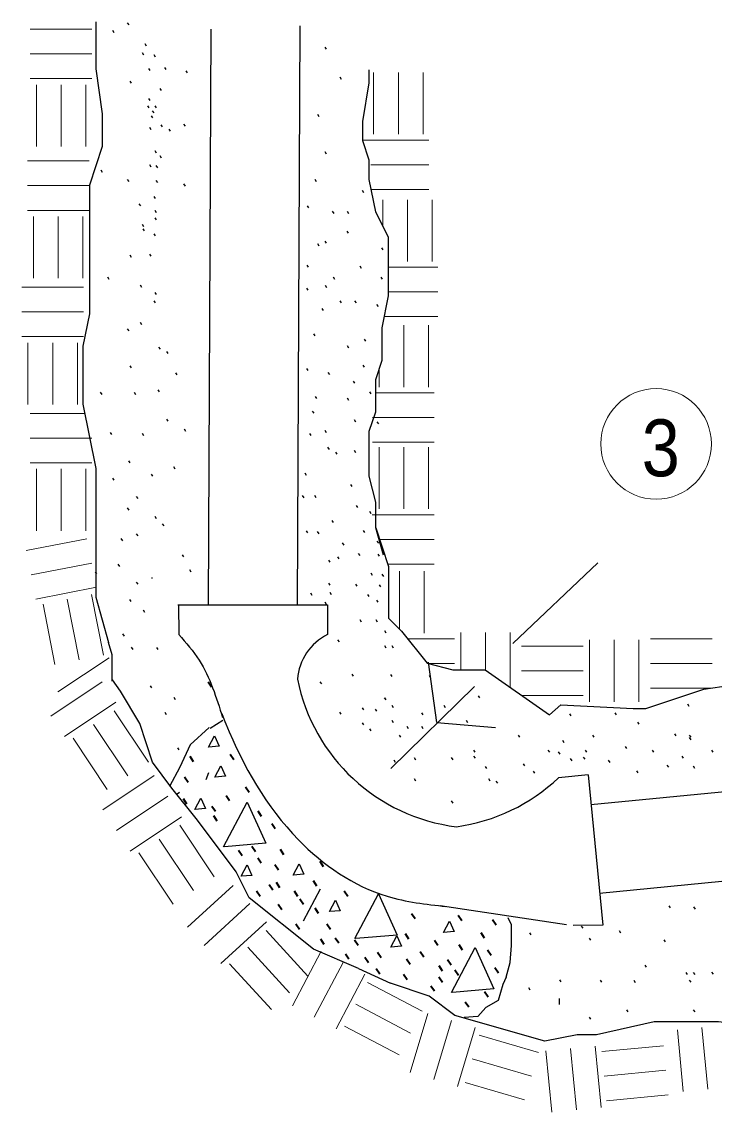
# Model space of a CAD drawing. Extents: x -7241 to 22379, y -6017 to 22379.
# Drawn here: x 5615 to 6783, y 2095 to 3934 of the extents above; entities that cross this region are included whole.
import ezdxf

# ---------------------------------------------------------------- set-up
doc = ezdxf.new("R2010")
doc.units = 0
doc.header["$LTSCALE"] = 38
doc.layers.add('10', color=7, linetype='Continuous', lineweight=25)

msp = doc.modelspace()

# ---------------------------------------------------------------- linework, layer by layer
at = {"layer": '10', "lineweight": 13}
for p, q in [((5629.52, 3921.79), (5733.68, 3921.79)), ((5629.52, 3880.12), (5733.68, 3880.12)), ((6208.89, 3848.62), (6208.89, 3744.45)), ((6250.56, 3848.62), (6250.56, 3744.45)), ((6292.23, 3848.62), (6292.23, 3744.45)), ((5629.52, 3838.45), (5733.68, 3838.45)), ((5639.93, 3828.04), (5639.93, 3723.87)), ((5681.6, 3828.04), (5681.6, 3723.87)), ((5723.27, 3828.04), (5723.27, 3723.87)), ((6190.16, 3734.76), (6301.87, 3734.76)), ((5624.8, 3699.46), (5728.96, 3699.46)), ((6204.02, 3693.09), (6301.87, 3693.09)), ((5624.8, 3657.8), (5728.96, 3657.8)), ((6204.82, 3651.43), (6301.87, 3651.43)), ((6224.41, 3634.05), (6224.41, 3589.49)), ((6266.08, 3634.05), (6266.08, 3529.88)), ((6307.74, 3634.05), (6307.74, 3529.88)), ((5624.8, 3616.13), (5728.96, 3616.13)), ((5635.21, 3605.71), (5635.21, 3501.55)), ((5676.88, 3605.71), (5676.88, 3501.55)), ((5718.55, 3605.71), (5718.55, 3501.55)), ((6234.07, 3520.19), (6317.39, 3520.19)), ((5615.35, 3486.6), (5719.52, 3486.6)), ((6234.07, 3478.52), (6317.39, 3478.52)), ((5615.35, 3444.94), (5719.52, 3444.94)), ((6227.01, 3436.86), (6317.39, 3436.86)), ((6259.87, 3422.28), (6259.87, 3318.12)), ((6301.54, 3422.28), (6301.54, 3318.12)), ((5615.35, 3403.27), (5719.52, 3403.27)), ((5625.77, 3392.85), (5625.77, 3288.69)), ((5667.44, 3392.85), (5667.44, 3288.69)), ((5709.1, 3392.85), (5709.1, 3288.69)), ((6218.2, 3348.41), (6218.2, 3318.12)), ((6212.36, 3308.43), (6311.18, 3308.43)), ((5629.52, 3273.74), (5722.14, 3273.74)), ((6207.02, 3266.76), (6311.18, 3266.76)), ((5629.52, 3232.08), (5733.68, 3232.08)), ((6207.02, 3225.1), (6311.18, 3225.1)), ((6218.2, 3216.75), (6218.2, 3112.59)), ((6259.87, 3216.75), (6259.87, 3112.59)), ((6301.54, 3216.75), (6301.54, 3112.59)), ((5629.52, 3190.41), (5733.68, 3190.41)), ((5639.93, 3179.99), (5639.93, 3075.83)), ((5681.6, 3179.99), (5681.6, 3075.83)), ((5723.27, 3179.99), (5723.27, 3075.83)), ((6206.15, 3102.9), (6311.18, 3102.9)), ((5622.98, 3042.24), (5725.21, 3062.22)), ((6217.82, 3061.23), (6311.18, 3061.23)), ((5630.97, 3001.34), (5733.21, 3021.33)), ((6234.07, 3019.57), (6311.18, 3019.57)), ((6252.34, 3007.48), (6252.34, 2910.13)), ((6294.01, 3007.48), (6294.01, 2903.32)), ((5638.97, 2960.45), (5741.2, 2980.44)), ((5732.98, 2968.22), (5752.96, 2865.99)), ((5651.19, 2952.23), (5671.18, 2850)), ((5692.08, 2960.22), (5712.07, 2857.99)), ((6266.21, 2893.63), (6345.32, 2893.63)), ((6355.74, 2904.05), (6355.74, 2841.43)), ((6397.41, 2904.05), (6397.41, 2841.07)), ((6439.07, 2904.05), (6439.07, 2811.85)), ((6572.99, 2891.59), (6572.99, 2787.42)), ((6614.66, 2891.59), (6614.66, 2787.42)), ((6656.32, 2891.59), (6656.32, 2787.42)), ((6675.66, 2893.63), (6779.82, 2893.63)), ((6458.41, 2881.17), (6562.57, 2881.17)), ((5675.99, 2803.87), (5762.61, 2861.73)), ((6299.47, 2851.96), (6345.32, 2851.96)), ((6675.66, 2851.96), (6779.82, 2851.96)), ((6458.41, 2839.51), (6562.57, 2839.51)), ((5664.16, 2763.37), (5750.78, 2821.23)), ((6458.41, 2797.84), (6562.57, 2797.84)), ((6675.66, 2810.3), (6779.82, 2810.3)), ((5687.31, 2728.72), (5773.93, 2786.58)), ((5771.05, 2772.13), (5828.91, 2685.51)), ((5736.4, 2748.99), (5794.26, 2662.37)), ((5701.76, 2725.85), (5759.62, 2639.23)), ((5751.82, 2604.92), (5838.44, 2662.78)), ((5774.97, 2570.27), (5861.59, 2628.13)), ((5798.11, 2535.62), (5884.73, 2593.48)), ((5881.85, 2579.04), (5939.71, 2492.42)), ((5847.21, 2555.89), (5905.07, 2469.27)), ((5812.56, 2532.75), (5870.42, 2446.13)), ((5894.85, 2407.22), (5971.63, 2477.61)), ((5923.01, 2376.5), (5999.79, 2446.9)), ((5951.17, 2345.79), (6027.95, 2416.19)), ((6027.31, 2401.47), (6097.71, 2324.69)), ((5996.6, 2373.31), (6067, 2296.54)), ((6071.78, 2274.82), (6120.31, 2366.99)), ((5965.89, 2345.15), (6036.29, 2268.38)), ((6108.65, 2255.4), (6157.18, 2347.58)), ((6145.52, 2235.99), (6194.05, 2328.16)), ((6198.41, 2314.09), (6290.58, 2265.56)), ((6179, 2277.23), (6271.17, 2228.7)), ((6270.62, 2161.91), (6300.06, 2261.83)), ((6310.58, 2150.13), (6340.03, 2250.05)), ((6159.59, 2240.36), (6251.76, 2191.83)), ((6350.55, 2138.35), (6380, 2238.27)), ((6387.04, 2225.34), (6486.96, 2195.89)), ((6731.07, 2130.33), (6721.18, 2234.02)), ((6772.55, 2134.28), (6762.66, 2237.98)), ((6592.42, 2103.13), (6582.53, 2206.83)), ((6593.89, 2197.45), (6697.59, 2207.34)), ((6509.47, 2095.22), (6499.58, 2198.91)), ((6550.94, 2099.17), (6541.05, 2202.87)), ((6375.27, 2185.37), (6475.18, 2155.92)), ((6597.85, 2155.97), (6701.54, 2165.86)), ((6363.49, 2145.4), (6463.41, 2115.96)), ((6601.8, 2114.49), (6705.5, 2124.38))]:
    msp.add_line(p, q, dxfattribs=at)
at = {"layer": '10'}
for p, q in [((5768.15, 3919.96), (5770.54, 3916.36)), ((5793.24, 3932.55), (5795.64, 3928.95)), ((5930.53, 2950.73), (5935.06, 3921.76)), ((6080.53, 2950.03), (6085.09, 3927.29)), ((5818.33, 3882.2), (5820.73, 3878.6)), ((5822.88, 3897.34), (5825.28, 3893.75)), ((6126.63, 3891.5), (6129.03, 3887.9)), ((5838.09, 3878.91), (5840.49, 3875.31)), ((5829.12, 3855.33), (5831.51, 3851.74)), ((5855.97, 3857.02), (5858.36, 3853.42)), ((5891.83, 3851.67), (5894.22, 3848.08)), ((5797.68, 3834.13), (5800.07, 3830.53)), ((6151.72, 3841.14), (6154.12, 3837.55)), ((5847.97, 3821.82), (5850.37, 3818.22)), ((5827.3, 3792.48), (5829.7, 3788.88)), ((5829.12, 3804.98), (5831.51, 3801.38)), ((5839.85, 3792.48), (5842.24, 3788.88)), ((5833.54, 3775.64), (5835.93, 3772.05)), ((5835.43, 3784.05), (5837.82, 3780.46)), ((6114.09, 3778.2), (6116.48, 3774.61)), ((5830.88, 3756.32), (5833.27, 3752.72)), ((5849.73, 3760.57), (5852.13, 3756.97)), ((5863.18, 3753.03), (5865.58, 3749.43)), ((5888.27, 3761.47), (5890.67, 3757.87)), ((5839.85, 3716.95), (5842.24, 3713.36)), ((6126.63, 3715.26), (6129.03, 3711.67)), ((5847.97, 3708.53), (5850.37, 3704.93)), ((5748.39, 3684.35), (5750.78, 3680.76)), ((5830.88, 3693.38), (5833.27, 3689.78)), ((5841.66, 3691.69), (5844.06, 3688.09)), ((5793.24, 3668.2), (5795.64, 3664.61)), ((5841.66, 3666.51), (5844.06, 3662.92)), ((5888.27, 3660.76), (5890.67, 3657.17)), ((6109.51, 3668.54), (6111.91, 3664.94)), ((6189.36, 3649.99), (6191.76, 3646.4)), ((6189.36, 3649.99), (6191.76, 3646.4)), ((5813, 3627.15), (5815.4, 3623.55)), ((5838.09, 3639.74), (5840.49, 3636.14)), ((6096.62, 3623.83), (6099.01, 3620.24)), ((5839.85, 3616.25), (5842.24, 3612.65)), ((6139.18, 3614.56), (6141.57, 3610.97)), ((6164.27, 3614.56), (6166.67, 3610.97)), ((5818.33, 3592.67), (5820.73, 3589.08)), ((5839.85, 3603.66), (5842.24, 3600.07)), ((5819.24, 3585.14), (5821.63, 3581.54)), ((5838.09, 3576.8), (5840.49, 3573.2)), ((6163.45, 3581.16), (6165.85, 3577.56)), ((6114.09, 3560.06), (6116.48, 3556.47)), ((6126.63, 3564.21), (6129.03, 3560.61)), ((6222.08, 3552.92), (6224.47, 3549.33)), ((5797.57, 3541.08), (5799.97, 3537.48)), ((5830.88, 3542.32), (5833.27, 3538.73)), ((6096, 3523.84), (6098.39, 3520.25)), ((6185.41, 3522.5), (6187.81, 3518.9)), ((5759.91, 3503.8), (5762.31, 3500.2)), ((6140.7, 3503.81), (6143.1, 3500.21)), ((6220.9, 3503.51), (6223.3, 3499.91)), ((5814.76, 3490.37), (5817.15, 3486.78)), ((5839.85, 3477.78), (5842.24, 3474.19)), ((6095.44, 3485), (6097.84, 3481.41)), ((6127.1, 3489.71), (6129.5, 3486.11)), ((5838.09, 3463.51), (5840.49, 3459.91)), ((6151.72, 3463.51), (6154.12, 3459.91)), ((6176.81, 3463.51), (6179.21, 3459.91)), ((6213.87, 3457.62), (6216.26, 3454.03)), ((6121.24, 3450.88), (6123.63, 3447.29)), ((5814.76, 3427.43), (5817.15, 3423.84)), ((5793.24, 3416.44), (5795.64, 3412.85)), ((6107.17, 3407.96), (6109.57, 3404.37)), ((5846.08, 3385.42), (5848.48, 3381.82)), ((6164.27, 3387.98), (6166.67, 3384.38)), ((6192.86, 3399.14), (6195.26, 3395.54)), ((5859.46, 3378.23), (5861.86, 3374.63)), ((5797.57, 3354.17), (5799.97, 3350.58)), ((6095.44, 3349.7), (6097.84, 3346.11)), ((6190.42, 3355.27), (6192.81, 3351.67)), ((5874.37, 3342.19), (5876.76, 3338.6)), ((6131.79, 3342.64), (6134.19, 3339.05)), ((5844.59, 3313.58), (5846.99, 3309.99)), ((6174.23, 3328.11), (6176.63, 3324.52)), ((6201.91, 3310.12), (6204.3, 3306.52)), ((5747.82, 3309.39), (5750.22, 3305.79)), ((5805.03, 3309.31), (5807.42, 3305.72)), ((6110.09, 3302.44), (6112.49, 3298.85)), ((6164.27, 3299.86), (6166.67, 3296.27)), ((6105.4, 3277.74), (6107.8, 3274.14)), ((5859.4, 3264.19), (5861.8, 3260.59)), ((6175.76, 3263.3), (6178.15, 3259.7)), ((6214.45, 3259.77), (6216.85, 3256.17)), ((5764.42, 3241.63), (5766.82, 3238.03)), ((5818.33, 3240.21), (5820.73, 3236.62)), ((5889.36, 3247.62), (5891.76, 3244.02)), ((6100.71, 3240.09), (6103.11, 3236.49)), ((6126.63, 3245.36), (6129.03, 3241.77)), ((6131.2, 3216.56), (6133.6, 3212.96)), ((6144.43, 3208.49), (6146.82, 3204.9)), ((6175.76, 3211.53), (6178.15, 3207.94)), ((5795.41, 3193.95), (5797.81, 3190.35)), ((5871.17, 3184.01), (5873.57, 3180.42)), ((5768.15, 3164.69), (5770.54, 3161.09)), ((5833.54, 3171.42), (5835.93, 3167.83)), ((6092.7, 3173.28), (6095.1, 3169.68)), ((6169.89, 3153.88), (6172.29, 3150.29)), ((5808.45, 3133.66), (5810.84, 3130.07)), ((6088.55, 3135.08), (6090.94, 3131.48)), ((6109.12, 3135.63), (6111.52, 3132.03)), ((5793.24, 3114.33), (5795.64, 3110.74)), ((6179.27, 3118.59), (6181.67, 3114.99)), ((6201.91, 3108.71), (6204.3, 3105.12)), ((5839.85, 3100.15), (5842.24, 3096.55)), ((6138.43, 3093.28), (6140.83, 3089.68)), ((5852.39, 3087.56), (5854.79, 3083.96)), ((6095.05, 3075.63), (6097.45, 3072.03)), ((6113.81, 3074.45), (6116.21, 3070.86)), ((6191, 3076.23), (6193.4, 3072.64)), ((5782.67, 3062.6), (5785.07, 3059)), ((5808.45, 3070.72), (5810.84, 3067.13)), ((6156.02, 3055.31), (6158.42, 3051.71)), ((6214.45, 3058.36), (6216.85, 3054.77)), ((5885.81, 3035.47), (5888.2, 3031.87)), ((6182.99, 3037.66), (6185.39, 3034.06)), ((6215.82, 3036.48), (6218.22, 3032.89)), ((5777.5, 3019.37), (5779.9, 3015.77)), ((6132.57, 3026.21), (6134.97, 3022.62)), ((6147.81, 3032.1), (6150.21, 3028.5)), ((6587.2, 3021.78), (6443.76, 2885.86)), ((5738.95, 3006.69), (5741.34, 3003.09)), ((5898.35, 3010.29), (5900.75, 3006.7)), ((6204.1, 3004.72), (6206.49, 3001.12)), ((6222.86, 3002.36), (6225.25, 2998.77)), ((5808.45, 2989.19), (5810.84, 2985.59)), ((5834.15, 2996.31), (5835.78, 2996.65)), ((6132.57, 2987.39), (6134.97, 2983.79)), ((6178.3, 2985.89), (6180.7, 2982.3)), ((6218.17, 2984.72), (6220.56, 2981.12)), ((6102.08, 2970.92), (6104.48, 2967.32)), ((6134.92, 2972.09), (6137.31, 2968.5)), ((6198.23, 2968.24), (6200.63, 2964.65)), ((5796.99, 2960.1), (5799.38, 2956.5)), ((5878.69, 2950.73), (6130.97, 2950.73)), ((5879.69, 2950.75), (5880.39, 2900.75)), ((6126.63, 2955.84), (6129.03, 2952.25)), ((6130.97, 2950.73), (6131.19, 2900.73)), ((6213.48, 2958.83), (6215.87, 2955.24)), ((5820.06, 2942.21), (5822.45, 2938.62)), ((6185.33, 2925.89), (6187.73, 2922.29)), ((6212.3, 2925.89), (6214.7, 2922.29)), ((6227, 2907.31), (6229.39, 2903.71)), ((5785.38, 2901.86), (5787.78, 2898.26)), ((6148.15, 2892.1), (6150.55, 2888.51)), ((5800.05, 2879.32), (5802.45, 2875.73)), ((5842.48, 2879.09), (5844.87, 2875.5)), ((6227, 2882.13), (6229.39, 2878.54)), ((6239.54, 2882.13), (6241.94, 2878.54)), ((6315.5, 2752.49), (6301.49, 2854.3)), ((6171.87, 2834.11), (6174.27, 2830.51)), ((6237.35, 2833.5), (6239.75, 2829.9)), ((5781.72, 2805.04), (5768.12, 2824.12)), ((5831.66, 2814.48), (5834.06, 2810.88)), ((6118.35, 2821.08), (6120.75, 2817.48)), ((6302.27, 2831.78), (6304.66, 2828.18)), ((6379.14, 2812.89), (6237.99, 2674.6)), ((6385.03, 2797.65), (6387.42, 2794.05)), ((5871.95, 2795.04), (5874.34, 2791.44)), ((6189.27, 2777.28), (6191.66, 2773.68)), ((6226.9, 2794.02), (6229.3, 2790.42)), ((6227, 2794.02), (6229.39, 2790.42)), ((6239.45, 2781.43), (6241.84, 2777.83)), ((6327.36, 2781.43), (6329.75, 2777.83)), ((6738.42, 2783.64), (6740.81, 2780.05)), ((5856.74, 2769.7), (5859.13, 2766.1)), ((6151.06, 2769.84), (6153.46, 2766.24)), ((6211.49, 2774.87), (6213.88, 2771.28)), ((6289.63, 2768.84), (6292.02, 2765.24)), ((6539.09, 2767.17), (6541.48, 2763.58)), ((6615.81, 2768.84), (6618.2, 2765.24)), ((5954.4, 2755.93), (5933.24, 2742.43)), ((6189.36, 2752.1), (6191.76, 2748.51)), ((6201.91, 2741.85), (6204.3, 2738.25)), ((6239.54, 2756.25), (6241.94, 2752.66)), ((6264.63, 2746), (6267.03, 2742.4)), ((6289.72, 2746), (6292.12, 2742.4)), ((6315.5, 2752.49), (6414.53, 2744.08)), ((6364.9, 2756.25), (6367.3, 2752.66)), ((6653.99, 2753.06), (6656.39, 2749.46)), ((6251.99, 2731.08), (6254.39, 2727.48)), ((6452.72, 2731.08), (6455.11, 2727.48)), ((6527.36, 2722.47), (6529.76, 2718.87)), ((6578.17, 2731.08), (6580.57, 2727.48)), ((6716.26, 2733.41), (6718.66, 2729.81)), ((6741.26, 2731.08), (6743.66, 2727.48)), ((6741.26, 2726.93), (6743.66, 2723.33)), ((5878.1, 2709.65), (5880.49, 2706.05)), ((6377.45, 2705.9), (6379.84, 2702.3)), ((6502.9, 2705.9), (6505.29, 2702.3)), ((6565.63, 2705.9), (6568.02, 2702.3)), ((6575.42, 2614.03), (7516.62, 2705.93)), ((6632.89, 2712.2), (6635.28, 2708.6)), ((6678.53, 2705.9), (6680.93, 2702.3)), ((6778.9, 2705.9), (6781.29, 2702.3)), ((6243.04, 2689.41), (6245.43, 2685.81)), ((6277.08, 2693.31), (6279.48, 2689.72)), ((6339.81, 2693.31), (6342.21, 2689.72)), ((6377.54, 2695.64), (6379.94, 2692.05)), ((6520.33, 2702.78), (6522.72, 2699.19)), ((6540.63, 2691.5), (6543.02, 2687.9)), ((6562.54, 2694.23), (6564.93, 2690.63)), ((6604.75, 2688.67), (6607.14, 2685.07)), ((6728.81, 2695.64), (6731.2, 2692.05)), ((5930.41, 2667.31), (5925.56, 2655.64)), ((6396.96, 2678.4), (6399.36, 2674.8)), ((6461.09, 2682.77), (6463.49, 2679.17)), ((6477.9, 2670.47), (6480.3, 2666.87)), ((6652.11, 2671.04), (6654.51, 2667.44)), ((6703.62, 2680.72), (6706.02, 2677.13)), ((6747.8, 2679.25), (6750.19, 2675.66)), ((6277.18, 2657.88), (6279.57, 2654.28)), ((6402.63, 2657.88), (6405.03, 2654.28)), ((6415.18, 2653.73), (6417.57, 2650.14)), ((6570.52, 2664.19), (6520.77, 2659.17)), ((6570.52, 2664.19), (6595.27, 2410.72)), ((5881.33, 2634.41), (5875.56, 2630.55)), ((6339.9, 2620.12), (6342.3, 2616.52)), ((6589.99, 2464.74), (7519.1, 2555.46)), ((6090.73, 2418.11), (6119.34, 2472.16)), ((6320.88, 2443.54), (6534.3, 2411.96)), ((6706.77, 2443.29), (6709.16, 2439.7)), ((6748.7, 2441.37), (6751.1, 2437.78)), ((6595.27, 2410.72), (6545.27, 2410.08)), ((6559.16, 2409.05), (6561.9, 2405.7)), ((6471.84, 2397.79), (6474.24, 2394.2)), ((6622.78, 2401.46), (6625.17, 2397.87)), ((6572.5, 2388.98), (6574.89, 2385.39)), ((6698.27, 2386.11), (6700.67, 2382.52)), ((6183.35, 2337.37), (6237.19, 2312.83)), ((6432.34, 2322.67), (6439.14, 2347.59)), ((6666.08, 2343.18), (6668.48, 2339.59)), ((6432.34, 2322.67), (6426.75, 2310.55)), ((6522.32, 2318.43), (6524.71, 2314.83)), ((6590.81, 2318.01), (6593.21, 2314.41)), ((6647.77, 2317.6), (6650.16, 2314.01)), ((6735.59, 2331.02), (6737.98, 2327.42)), ((6741.35, 2318.01), (6743.75, 2314.41)), ((6748.13, 2331.02), (6750.53, 2327.42)), ((6778.99, 2331.42), (6781.38, 2327.82)), ((6470.18, 2305.26), (6472.58, 2301.66)), ((6521.56, 2287.12), (6521.56, 2276.67)), ((6635.22, 2268.08), (6637.62, 2264.48)), ((6748.13, 2268.08), (6750.53, 2264.48)), ((6572.5, 2255.49), (6574.89, 2251.89))]:
    msp.add_line(p, q, dxfattribs=at)
at = {"layer": '10', "lineweight": 35}
for p, q in [((5929.49, 2821.29), (5935.41, 2812.41)), ((5898.67, 2695.8), (5904.59, 2686.91)), ((5966.93, 2699.16), (5972.85, 2690.28)), ((5889.93, 2660.76), (5895.85, 2651.87)), ((5992.83, 2644.09), (5998.75, 2635.21)), ((5887.43, 2624.36), (5893.35, 2615.48)), ((5936.02, 2611.59), (5941.95, 2602.7)), ((5960.02, 2629.54), (5965.94, 2620.66)), ((5938.56, 2595.47), (5944.48, 2586.58)), ((6013.23, 2603.21), (6019.15, 2594.33)), ((6036.87, 2582.36), (6042.79, 2573.47)), ((6003.59, 2543.95), (6009.51, 2535.07)), ((6051.12, 2538.97), (6057.04, 2530.08)), ((5981.08, 2537.2), (5987, 2528.32)), ((6013.23, 2524.37), (6019.15, 2515.48)), ((6042.37, 2512.69), (6048.29, 2503.8)), ((6118.07, 2518.54), (6123.99, 2509.66)), ((6044.26, 2483.08), (6050.18, 2474.2)), ((6106.82, 2485.99), (6112.74, 2477.11)), ((6011.31, 2468.48), (6017.23, 2459.6)), ((6032.72, 2479.38), (6038.64, 2470.5)), ((6074.76, 2468.47), (6080.68, 2459.59)), ((6159.28, 2468.47), (6165.2, 2459.59)), ((6047.9, 2445.91), (6053.83, 2437.02)), ((6084.39, 2455), (6090.31, 2446.11)), ((6109.4, 2439.68), (6115.32, 2430.8)), ((6272.94, 2430.51), (6278.86, 2421.63)), ((6351.62, 2427.59), (6357.55, 2418.71)), ((6077.67, 2412.99), (6083.59, 2404.11)), ((6130.13, 2412.99), (6136.05, 2404.11)), ((6409.43, 2420.32), (6415.35, 2411.44)), ((6262.01, 2396.37), (6267.93, 2387.49)), ((6389.51, 2398.39), (6395.43, 2389.51)), ((6119.01, 2387.55), (6124.93, 2378.67)), ((6144.01, 2389.48), (6149.93, 2380.6)), ((6176.7, 2385.62), (6182.62, 2376.74)), ((6311.31, 2385.61), (6317.23, 2376.73)), ((6352.39, 2378.15), (6358.31, 2369.27)), ((6161.32, 2362.5), (6167.24, 2353.62)), ((6194.01, 2356.72), (6199.93, 2347.84)), ((6215.45, 2365.08), (6221.38, 2356.2)), ((6264.36, 2354.02), (6270.28, 2345.14)), ((6287.51, 2366.27), (6293.43, 2357.39)), ((6401.17, 2369.19), (6407.09, 2360.31)), ((6213.24, 2337.45), (6219.16, 2328.57)), ((6318.73, 2342.51), (6324.65, 2333.63)), ((6333.6, 2352.6), (6339.53, 2343.72)), ((6346.06, 2335.45), (6351.98, 2326.57)), ((6413.39, 2339.25), (6419.31, 2330.37)), ((6259.4, 2327.81), (6265.32, 2318.93)), ((6319.03, 2323.6), (6324.95, 2314.72)), ((6305.55, 2308.54), (6311.48, 2299.66)), ((6395.95, 2298.91), (6401.87, 2290.03)), ((6363.25, 2281.57), (6369.17, 2272.68))]:
    msp.add_line(p, q, dxfattribs=at)
at = {"layer": '10'}
for points in [[(5740.71, 3876.75), (5740.71, 3920.26), (5740.71, 3934.13)], [(5762.42, 2887.02), (5740.71, 2963.16), (5740.71, 3071.92), (5740.71, 3180.68), (5719, 3289.44), (5719, 3332.95), (5719, 3387.33), (5729.86, 3441.71), (5729.86, 3539.59), (5729.86, 3583.1), (5729.86, 3659.23), (5751.57, 3724.49), (5751.57, 3778.87), (5740.71, 3855), (5740.71, 3876.75)], [(6225.33, 3034.42), (6212.36, 3080.7), (6212.36, 3124.21), (6201.51, 3167.71), (6201.51, 3211.22), (6201.51, 3243.85), (6212.36, 3276.47), (6212.36, 3330.85), (6223.22, 3363.48), (6223.22, 3417.86), (6234.07, 3472.24), (6234.07, 3526.62), (6234.07, 3570.13), (6212.36, 3613.63), (6201.51, 3668.01), (6201.51, 3700.64), (6190.65, 3733.27), (6190.65, 3765.9), (6201.51, 3831.16), (6201.51, 3852.91)], [(6212.36, 3080.7), (6234.07, 3015.45), (6234.07, 2971.94), (6234.07, 2928.44), (6255.78, 2906.68), (6299.2, 2852.3), (6342.62, 2841.43), (6396.89, 2841.43), (6505.44, 2765.29), (6524.44, 2782.14)], [(5767.85, 2822.38), (5767.85, 2866.78), (5761.42, 2887.55)], [(6524.44, 2782.14), (6646.55, 2776.17), (6668.26, 2776.17), (6765.96, 2808.8), (6841.94, 2819.68), (7026.47, 2797.92), (7069.89, 2797.92), (7156.73, 2797.92), (7308.69, 2830.55)], [(6183.35, 2337.37), (6107.37, 2370), (5998.82, 2457.01), (5977.11, 2500.51), (5911.98, 2587.52), (5868.56, 2641.9), (5836, 2685.4), (5814.29, 2750.66), (5781.72, 2805.04)], [(5931.66, 2744.02), (5899.61, 2714.82), (5882.12, 2676.86), (5864.63, 2644.74)], [(5955.8, 2542.74), (5995.75, 2618.22), (6026.84, 2548.66), (5957.27, 2542.74)], [(6177.29, 2387.98), (6217.25, 2463.46), (6248.33, 2393.9), (6178.77, 2387.98)], [(6439.14, 2347.59), (6441.68, 2376.09), (6441.68, 2411.13), (6435.85, 2422.81)], [(6340.42, 2297.23), (6380.38, 2372.71), (6411.46, 2303.15), (6341.9, 2297.23)], [(7539.76, 2345.46), (7474.63, 2345.46), (7452.92, 2345.46), (7409.5, 2301.96), (7279.24, 2301.96), (7268.39, 2301.96), (7224.97, 2301.96), (7214.11, 2301.96), (7127.28, 2291.08), (7018.73, 2280.2), (6997.02, 2291.08), (6921.04, 2269.33), (6910.18, 2258.45), (6888.47, 2247.57), (6877.62, 2236.7), (6790.78, 2247.57), (6779.92, 2247.57), (6682.23, 2247.57), (6584.54, 2225.82), (6551.97, 2225.82), (6497.7, 2214.95), (6345.73, 2258.45), (6302.32, 2291.08), (6237.19, 2312.83)], [(6426.75, 2310.55), (6419.06, 2283.57), (6397.91, 2272.01), (6384.44, 2256.59), (6361.37, 2254.67)]]:
    msp.add_lwpolyline(points, dxfattribs=at)
for points in [[(5930.44, 2710.94), (5940.55, 2730.03), (5948.39, 2712.47)], [(5941.23, 2660.49), (5951.33, 2679.58), (5959.18, 2662.02)], [(5907.13, 2605.82), (5917.23, 2624.91), (5925.08, 2607.35)], [(5985.56, 2493.06), (5995.67, 2512.15), (6003.52, 2494.59)], [(6073.25, 2494.86), (6083.35, 2513.94), (6091.2, 2496.38)], [(6134.45, 2433.53), (6144.55, 2452.62), (6152.4, 2435.06)], [(6326.8, 2398.49), (6336.9, 2417.58), (6344.75, 2400.02)], [(6237.92, 2373.47), (6248.03, 2392.55), (6255.87, 2374.99)]]:
    msp.add_lwpolyline(points, close=True, dxfattribs=at)
at = {"layer": '10', "lineweight": 13}
msp.add_circle((6685.35, 3222.24), 93.27, dxfattribs=at)
at = {"layer": '10'}
for centre, radius, start, end in [((6171.82, 2818.52), 91.71, 116.30079, 175.63789), ((6386.95, 2886.9), 312.65, 191.32737, 262.92477), ((6306.01, 2886.39), 312.65, 277.79964, 313.38565)]:
    msp.add_arc(centre, radius, start, end, dxfattribs=at)
for points in [[(5880.39, 2900.75), (5914.39, 2857.59), (5954.01, 2760.72)], [(5952.59, 2767.43), (5959.68, 2749.91), (6081.97, 2554.77), (6231.43, 2459.48), (6330.81, 2442.1)]]:
    msp.add_spline(points, degree=3, dxfattribs=at)

# ---------------------------------------------------------------- texts
at = {"layer": '10', "width": 0.9}
msp.add_text('3', height=96, dxfattribs=at).set_placement((6661.09, 3167.64))

doc.saveas('drawing.dxf')
